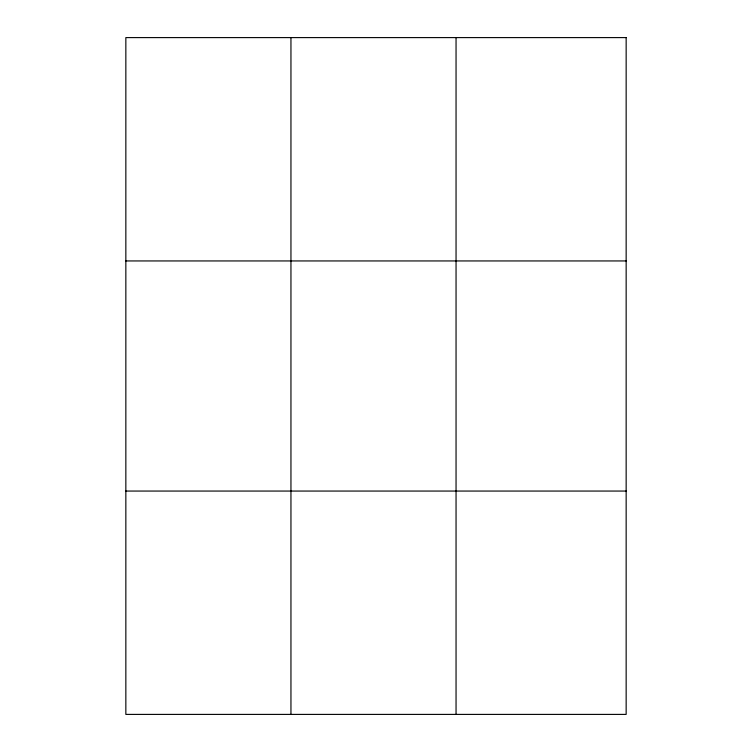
<?xml version="1.0" encoding="UTF-8"?>
<svg xmlns="http://www.w3.org/2000/svg" width="752" height="752" viewBox="0 0 752 752"><rect width="100%" height="100%" fill="white"/><g stroke="black" fill="none" stroke-linecap="round" stroke-linejoin="round"><path stroke-width="1.13" d="M290.949 37.6L290.949 714.4M456.05 37.6L456.05 714.4M125.847 260.944L626.153 260.944M125.847 491.056L626.153 491.056M626.153 37.6L626.153 714.4L125.847 714.4L125.847 37.6L626.153 37.6"/></g></svg>
